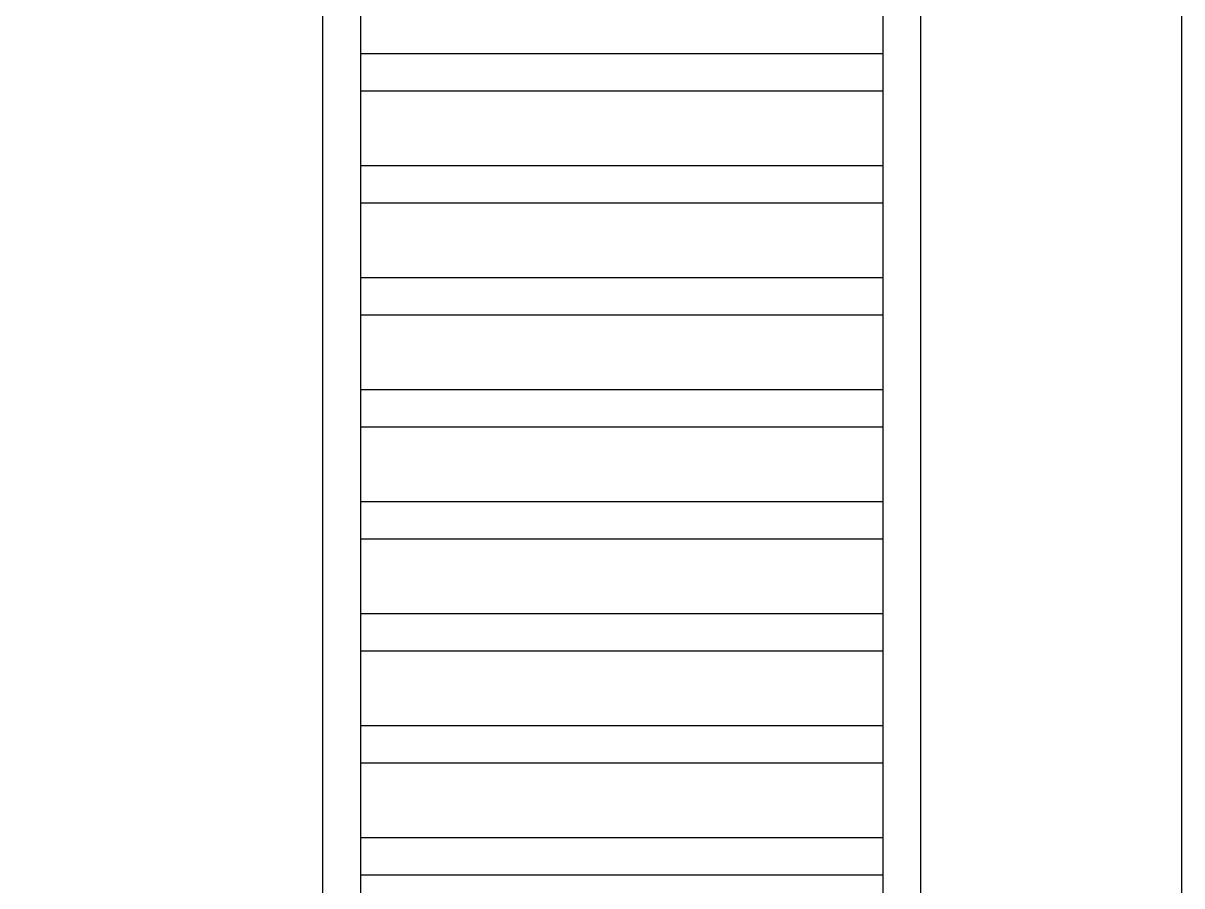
# Model space of a CAD drawing. Header units: millimetres. Extents: x -395 to 4905, y 2401 to 9404.
# Drawn here: x 3354 to 4905, y 3589 to 4744 of the extents above; entities that cross this region are included whole.
import ezdxf

# ---------------------------------------------------------------- set-up
doc = ezdxf.new("R2010")
doc.units = ezdxf.units.MM
doc.layers.add('Lineas', color=7, linetype='Continuous')

# ---------------------------------------------------------------- blocks, each defined once
blk = doc.blocks.new('*U11')
at = {"layer": 'Lineas'}
for p, q in [((-350, 25), (350, 25)), ((-350, -25), (350, -25))]:
    blk.add_line(p, q, dxfattribs=at)
blk = doc.blocks.new('*U12')
at = {"layer": 'Lineas', "color": 0, "linetype": 'ByBlock', "lineweight": -2, "transparency": 16777216}
for p in [(0, 2100), (0, 1950), (0, 1800), (0, 1650), (0, 1500), (0, 1350), (0, 1200), (0, 1050)]:
    blk.add_blockref('*U11', p, dxfattribs=at)

msp = doc.modelspace()

# ---------------------------------------------------------------- linework, layer by layer
at = {"layer": 'Lineas'}
for points in [[(-394.8, 2404), (4905.2, 2404), (4905.2, 9404), (-394.8, 9404)], [(3755.2, 6404), (4555.2, 6404), (4555.2, 2404), (3755.2, 2404)], [(3805.2, 2454), (4505.2, 2454), (4505.2, 6354), (3805.2, 6354)]]:
    msp.add_lwpolyline(points, close=True, dxfattribs=at)

# ---------------------------------------------------------------- block references
msp.add_blockref('*U12', (4155.2, 2579), dxfattribs=at)

doc.saveas('drawing.dxf')
